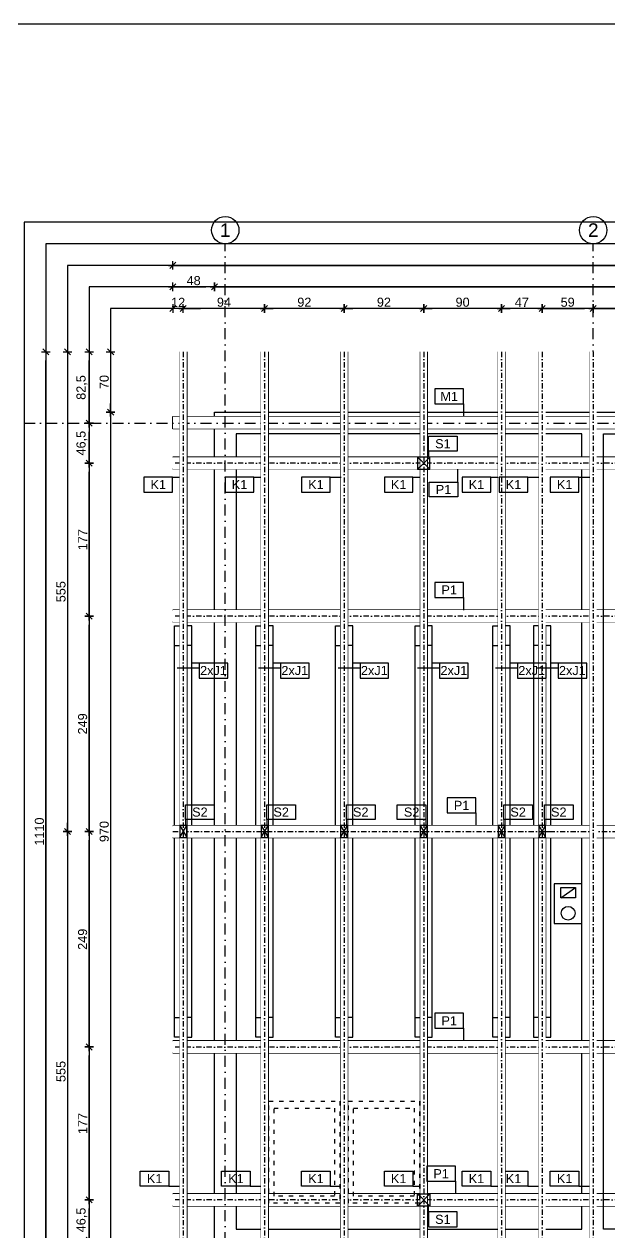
# Model space of a CAD drawing. Header units: millimetres. Extents: x 3950 to 8223, y 1048 to 3176.
# Drawn here: x 5836 to 6512, y 1779 to 3176 of the extents above; entities that cross this region are included whole.
import ezdxf
from ezdxf.enums import TextEntityAlignment as Align

# ---------------------------------------------------------------- set-up
doc = ezdxf.new("R2010")
doc.units = ezdxf.units.MM
doc.set_wipeout_variables(frame=1)
for name, pattern in [('ACAD_ISO03W100', [30, 12, -18]), ('DASHDOT', [25.4, 12.7, -6.35, 0, -6.35]), ('Xref_Optimum$0$DASHDOT', [1, 0.5, -0.25, 0, -0.25])]:
    doc.linetypes.add(name, pattern=pattern)
for name, color, linetype in [('CIENKIE', 4, 'Continuous'), ('CIENKIE 2', 252, 'Continuous'), ('NAPISY', 3, 'Continuous'), ('OSIE', 3, 'DASHDOT'), ('WYMIARY', 3, 'Continuous'), ('ŚREDNIE', 1, 'Continuous')]:
    doc.layers.add(name, color=color, linetype=linetype)
doc.layers.add('POMOCNICZE', color=6, linetype='Continuous', plot=False)
doc.styles.add('1_50', font='arial.ttf', dxfattribs={"height": 7})
doc.styles.add('STYLE2', font='arial.ttf')
doc.styles.add('style_75', font='arial.ttf', dxfattribs={"height": 10.5})
doc.dimstyles.new('P 75', dxfattribs={"dimtxt": 10.5, "dimasz": 10, "dimexe": 1.25, "dimexo": 0.625, "dimgap": 2, "dimtad": 1, "dimdec": 1, "dimrnd": 0.5, "dimtxsty": 'style_75', "dimblk": 'B1', "dimcen": 1, "dimse1": 1, "dimse2": 1, "dimclrd": 256, "dimclrt": 256, "dimadec": 0, "dimazin": 0, "dimtfac": 1, "dimtdec": 1, "dimtix": 1, "dimtmove": 0, "dimatfit": 3, "dimldrblk": 'B1', "dimfxl": 0, "dimarcsym": 0})

# ---------------------------------------------------------------- blocks, each defined once
blk = doc.blocks.new('67')
at = {"layer": 'CIENKIE', "linetype": 'ByBlock'}
blk.add_lwpolyline([(24780.6, 55555.3), (24774.6, 55555.3), (24774.6, 55079.4), (24780.6, 55079.4)], close=True, dxfattribs=at)
for points in [[(24780.6, 55079.4), (24780.6, 55555.3)], [(24780.6, 55532.4), (24774.6, 55532.4)], [(24780.6, 55102.2), (24774.6, 55102.2)]]:
    blk.add_lwpolyline(points, dxfattribs=at)
blk = doc.blocks.new('B1')
for p, q in [((0.5, 0), (-1, 0)), ((0.35, 0.35), (-0.35, -0.35)), ((0, 0.5), (0, -0.5))]:
    blk.add_line(p, q)
blk = doc.blocks.new('*D128')
at = {"layer": 'Defpoints', "color": 0, "linetype": 'ByBlock', "transparency": 16777216}
for p in [(6388.3, 2846.6), (6388.3, 2796.6), (6435.3, 2796.6)]:
    blk.add_point(p, dxfattribs=at)
at = {"layer": 'WYMIARY', "linetype": 'ByBlock', "lineweight": -2, "transparency": 16777216}
blk.add_line((6425.3, 2846.6), (6398.3, 2846.6), dxfattribs=at)
at = {"layer": 'WYMIARY', "linetype": 'ByBlock', "lineweight": -2, "transparency": 16777216, "xscale": 10, "yscale": 10, "zscale": 10, "rotation": 180}
blk.add_blockref('B1', (6388.3, 2846.6), dxfattribs=at)
at = {"layer": 'WYMIARY', "linetype": 'ByBlock', "lineweight": -2, "transparency": 16777216, "xscale": 10, "yscale": 10, "zscale": 10}
blk.add_blockref('B1', (6435.3, 2846.6), dxfattribs=at)
at = {"layer": 'WYMIARY', "linetype": 'ByBlock', "transparency": 16777216, "insert": (6411.8, 2853.8), "char_height": 10.5, "attachment_point": 5, "style": 'style_75'}
blk.add_mtext('47', dxfattribs=at)
blk = doc.blocks.new('*D129')
at = {"layer": 'Defpoints', "color": 0, "linetype": 'ByBlock', "transparency": 16777216}
for p in [(6298.3, 2846.6), (6298.3, 2796.6), (6388.3, 2796.6)]:
    blk.add_point(p, dxfattribs=at)
at = {"layer": 'WYMIARY', "linetype": 'ByBlock', "lineweight": -2, "transparency": 16777216}
blk.add_line((6378.3, 2846.6), (6308.3, 2846.6), dxfattribs=at)
at = {"layer": 'WYMIARY', "linetype": 'ByBlock', "lineweight": -2, "transparency": 16777216, "xscale": 10, "yscale": 10, "zscale": 10, "rotation": 180}
blk.add_blockref('B1', (6298.3, 2846.6), dxfattribs=at)
at = {"layer": 'WYMIARY', "linetype": 'ByBlock', "lineweight": -2, "transparency": 16777216, "xscale": 10, "yscale": 10, "zscale": 10}
blk.add_blockref('B1', (6388.3, 2846.6), dxfattribs=at)
at = {"layer": 'WYMIARY', "linetype": 'ByBlock', "transparency": 16777216, "insert": (6343.3, 2853.9), "char_height": 10.5, "attachment_point": 5, "style": 'style_75'}
blk.add_mtext('90', dxfattribs=at)
blk = doc.blocks.new('*D130')
at = {"layer": 'Defpoints', "color": 0, "linetype": 'ByBlock', "transparency": 16777216}
for p in [(6206.3, 2846.6), (6206.3, 2796.6), (6298.3, 2796.6)]:
    blk.add_point(p, dxfattribs=at)
at = {"layer": 'WYMIARY', "linetype": 'ByBlock', "lineweight": -2, "transparency": 16777216}
blk.add_line((6288.3, 2846.6), (6216.3, 2846.6), dxfattribs=at)
at = {"layer": 'WYMIARY', "linetype": 'ByBlock', "lineweight": -2, "transparency": 16777216, "xscale": 10, "yscale": 10, "zscale": 10, "rotation": 180}
blk.add_blockref('B1', (6206.3, 2846.6), dxfattribs=at)
at = {"layer": 'WYMIARY', "linetype": 'ByBlock', "lineweight": -2, "transparency": 16777216, "xscale": 10, "yscale": 10, "zscale": 10}
blk.add_blockref('B1', (6298.3, 2846.6), dxfattribs=at)
at = {"layer": 'WYMIARY', "linetype": 'ByBlock', "transparency": 16777216, "insert": (6252.3, 2853.9), "char_height": 10.5, "attachment_point": 5, "style": 'style_75'}
blk.add_mtext('92', dxfattribs=at)
blk = doc.blocks.new('*D131')
at = {"layer": 'Defpoints', "color": 0, "linetype": 'ByBlock', "transparency": 16777216}
for p in [(6114.3, 2846.6), (6114.3, 2796.6), (6206.3, 2796.6)]:
    blk.add_point(p, dxfattribs=at)
at = {"layer": 'WYMIARY', "linetype": 'ByBlock', "lineweight": -2, "transparency": 16777216}
blk.add_line((6196.3, 2846.6), (6124.3, 2846.6), dxfattribs=at)
at = {"layer": 'WYMIARY', "linetype": 'ByBlock', "lineweight": -2, "transparency": 16777216, "xscale": 10, "yscale": 10, "zscale": 10, "rotation": 180}
blk.add_blockref('B1', (6114.3, 2846.6), dxfattribs=at)
at = {"layer": 'WYMIARY', "linetype": 'ByBlock', "lineweight": -2, "transparency": 16777216, "xscale": 10, "yscale": 10, "zscale": 10}
blk.add_blockref('B1', (6206.3, 2846.6), dxfattribs=at)
at = {"layer": 'WYMIARY', "linetype": 'ByBlock', "transparency": 16777216, "insert": (6160.3, 2853.9), "char_height": 10.5, "attachment_point": 5, "style": 'style_75'}
blk.add_mtext('92', dxfattribs=at)
blk = doc.blocks.new('*D132')
at = {"layer": 'Defpoints', "color": 0, "linetype": 'ByBlock', "transparency": 16777216}
for p in [(6020.3, 2846.6), (6020.3, 2796.6), (6114.3, 2796.6)]:
    blk.add_point(p, dxfattribs=at)
at = {"layer": 'WYMIARY', "linetype": 'ByBlock', "lineweight": -2, "transparency": 16777216}
blk.add_line((6104.3, 2846.6), (6030.3, 2846.6), dxfattribs=at)
at = {"layer": 'WYMIARY', "linetype": 'ByBlock', "lineweight": -2, "transparency": 16777216, "xscale": 10, "yscale": 10, "zscale": 10, "rotation": 180}
blk.add_blockref('B1', (6020.3, 2846.6), dxfattribs=at)
at = {"layer": 'WYMIARY', "linetype": 'ByBlock', "lineweight": -2, "transparency": 16777216, "xscale": 10, "yscale": 10, "zscale": 10}
blk.add_blockref('B1', (6114.3, 2846.6), dxfattribs=at)
at = {"layer": 'WYMIARY', "linetype": 'ByBlock', "transparency": 16777216, "insert": (6067.3, 2853.9), "char_height": 10.5, "attachment_point": 5, "style": 'style_75'}
blk.add_mtext('94', dxfattribs=at)
blk = doc.blocks.new('*D133')
at = {"layer": 'Defpoints', "color": 0, "linetype": 'ByBlock', "transparency": 16777216}
for p in [(6008.3, 2846.6), (6020.3, 2796.6), (6008.3, 2721.6)]:
    blk.add_point(p, dxfattribs=at)
at = {"layer": 'WYMIARY', "linetype": 'ByBlock', "lineweight": -2, "transparency": 16777216}
for p, q in [((5998.3, 2846.6), (5988.3, 2846.6)), ((6020.3, 2846.6), (6008.3, 2846.6)), ((6030.3, 2846.6), (6040.3, 2846.6))]:
    blk.add_line(p, q, dxfattribs=at)
at = {"layer": 'WYMIARY', "linetype": 'ByBlock', "lineweight": -2, "transparency": 16777216, "xscale": 10, "yscale": 10, "zscale": 10}
blk.add_blockref('B1', (6008.3, 2846.6), dxfattribs=at)
at = {"layer": 'WYMIARY', "linetype": 'ByBlock', "lineweight": -2, "transparency": 16777216, "xscale": 10, "yscale": 10, "zscale": 10, "rotation": 180}
blk.add_blockref('B1', (6020.3, 2846.6), dxfattribs=at)
at = {"layer": 'WYMIARY', "linetype": 'ByBlock', "transparency": 16777216, "insert": (6014.3, 2853.8), "char_height": 10.5, "attachment_point": 5, "style": 'style_75'}
blk.add_mtext('12', dxfattribs=at)
blk = doc.blocks.new('*D134')
at = {"layer": 'Defpoints', "color": 0, "linetype": 'ByBlock', "transparency": 16777216}
for p in [(6056.3, 2871.6), (6056.3, 2726.6), (6008.3, 2721.6)]:
    blk.add_point(p, dxfattribs=at)
at = {"layer": 'WYMIARY', "linetype": 'ByBlock', "lineweight": -2, "transparency": 16777216}
blk.add_line((6018.3, 2871.6), (6046.3, 2871.6), dxfattribs=at)
at = {"layer": 'WYMIARY', "linetype": 'ByBlock', "lineweight": -2, "transparency": 16777216, "xscale": 10, "yscale": 10, "zscale": 10, "rotation": 180}
blk.add_blockref('B1', (6008.3, 2871.6), dxfattribs=at)
at = {"layer": 'WYMIARY', "linetype": 'ByBlock', "lineweight": -2, "transparency": 16777216, "xscale": 10, "yscale": 10, "zscale": 10}
blk.add_blockref('B1', (6056.3, 2871.6), dxfattribs=at)
at = {"layer": 'WYMIARY', "linetype": 'ByBlock', "transparency": 16777216, "insert": (6032.3, 2878.9), "char_height": 10.5, "attachment_point": 5, "style": 'style_75'}
blk.add_mtext('48', dxfattribs=at)
blk = doc.blocks.new('*D135')
at = {"layer": 'Defpoints', "color": 0, "linetype": 'ByBlock', "transparency": 16777216}
for p in [(7336.3, 2871.6), (6056.3, 2726.6), (7336.3, 2726.6)]:
    blk.add_point(p, dxfattribs=at)
at = {"layer": 'WYMIARY', "linetype": 'ByBlock', "lineweight": -2, "transparency": 16777216}
blk.add_line((6066.3, 2871.6), (7326.3, 2871.6), dxfattribs=at)
at = {"layer": 'WYMIARY', "linetype": 'ByBlock', "lineweight": -2, "transparency": 16777216, "xscale": 10, "yscale": 10, "zscale": 10, "rotation": 180}
blk.add_blockref('B1', (6056.3, 2871.6), dxfattribs=at)
at = {"layer": 'WYMIARY', "linetype": 'ByBlock', "lineweight": -2, "transparency": 16777216, "xscale": 10, "yscale": 10, "zscale": 10}
blk.add_blockref('B1', (7336.3, 2871.6), dxfattribs=at)
at = {"layer": 'WYMIARY', "linetype": 'ByBlock', "transparency": 16777216, "insert": (6696.3, 2878.9), "char_height": 10.5, "attachment_point": 5, "style": 'style_75'}
blk.add_mtext('1280', dxfattribs=at)
blk = doc.blocks.new('*D79')
at = {"layer": 'Defpoints', "color": 0, "linetype": 'ByBlock', "transparency": 16777216}
for p in [(7384.3, 2896.6), (6008.3, 2721.6), (7384.3, 2721.6)]:
    blk.add_point(p, dxfattribs=at)
at = {"layer": 'WYMIARY', "linetype": 'ByBlock', "lineweight": -2, "transparency": 16777216}
blk.add_line((6018.3, 2896.6), (7374.3, 2896.6), dxfattribs=at)
at = {"layer": 'WYMIARY', "linetype": 'ByBlock', "lineweight": -2, "transparency": 16777216, "xscale": 10, "yscale": 10, "zscale": 10, "rotation": 180}
blk.add_blockref('B1', (6008.3, 2896.6), dxfattribs=at)
at = {"layer": 'WYMIARY', "linetype": 'ByBlock', "lineweight": -2, "transparency": 16777216, "xscale": 10, "yscale": 10, "zscale": 10}
blk.add_blockref('B1', (7384.3, 2896.6), dxfattribs=at)
at = {"layer": 'WYMIARY', "linetype": 'ByBlock', "transparency": 16777216, "insert": (6696.3, 2903.9), "char_height": 10.5, "attachment_point": 5, "style": 'style_75'}
blk.add_mtext('1376', dxfattribs=at)
blk = doc.blocks.new('*D80')
at = {"layer": 'Defpoints', "color": 0, "linetype": 'ByBlock', "transparency": 16777216}
for p in [(6024.3, 2796.6), (5936.3, 2726.6), (6056.3, 2726.6)]:
    blk.add_point(p, dxfattribs=at)
at = {"layer": 'WYMIARY', "linetype": 'ByBlock', "lineweight": -2, "transparency": 16777216}
blk.add_line((5936.3, 2786.6), (5936.3, 2736.6), dxfattribs=at)
at = {"layer": 'WYMIARY', "linetype": 'ByBlock', "lineweight": -2, "transparency": 16777216, "xscale": 10, "yscale": 10, "zscale": 10}
for p, rotation in [((5936.3, 2796.6), 90), ((5936.3, 2726.6), 270)]:
    blk.add_blockref('B1', p, dxfattribs=dict(at, rotation=rotation))
at = {"layer": 'WYMIARY', "linetype": 'ByBlock', "transparency": 16777216, "insert": (5928.9, 2761.6), "char_height": 10.5, "attachment_point": 5, "rotation": 90, "style": 'style_75'}
blk.add_mtext('70', dxfattribs=at)
blk = doc.blocks.new('*D81')
at = {"layer": 'Defpoints', "color": 0, "linetype": 'ByBlock', "transparency": 16777216}
for p in [(6056.3, 2726.6), (5936.3, 1756.6), (6056.3, 1756.6)]:
    blk.add_point(p, dxfattribs=at)
at = {"layer": 'WYMIARY', "linetype": 'ByBlock', "lineweight": -2, "transparency": 16777216}
blk.add_line((5936.3, 2716.6), (5936.3, 1766.6), dxfattribs=at)
at = {"layer": 'WYMIARY', "linetype": 'ByBlock', "lineweight": -2, "transparency": 16777216, "xscale": 10, "yscale": 10, "zscale": 10}
for p, rotation in [((5936.3, 2726.6), 90), ((5936.3, 1756.6), 270)]:
    blk.add_blockref('B1', p, dxfattribs=dict(at, rotation=rotation))
at = {"layer": 'WYMIARY', "linetype": 'ByBlock', "transparency": 16777216, "insert": (5928.9, 2241.6), "char_height": 10.5, "attachment_point": 5, "rotation": 90, "style": 'style_75'}
blk.add_mtext('970', dxfattribs=at)
blk = doc.blocks.new('*D137')
at = {"layer": 'Defpoints', "color": 0, "linetype": 'ByBlock', "transparency": 16777216}
for p in [(5911.3, 1815.5), (6008.3, 1815.5), (6024.3, 1769.1)]:
    blk.add_point(p, dxfattribs=at)
at = {"layer": 'WYMIARY', "linetype": 'ByBlock', "lineweight": -2, "transparency": 16777216}
blk.add_line((5911.3, 1779.1), (5911.3, 1805.5), dxfattribs=at)
at = {"layer": 'WYMIARY', "linetype": 'ByBlock', "lineweight": -2, "transparency": 16777216, "xscale": 10, "yscale": 10, "zscale": 10}
for p, rotation in [((5911.3, 1815.5), 90), ((5911.3, 1769.1), 270)]:
    blk.add_blockref('B1', p, dxfattribs=dict(at, rotation=rotation))
at = {"layer": 'WYMIARY', "linetype": 'ByBlock', "transparency": 16777216, "insert": (5903, 1792.3), "char_height": 10.5, "attachment_point": 5, "rotation": 90, "style": 'style_75'}
blk.add_mtext('46,5', dxfattribs=at)
blk = doc.blocks.new('*D138')
at = {"layer": 'Defpoints', "color": 0, "linetype": 'ByBlock', "transparency": 16777216}
for p in [(5911.3, 1992.4), (6008.3, 1992.4), (6008.3, 1815.5)]:
    blk.add_point(p, dxfattribs=at)
at = {"layer": 'WYMIARY', "linetype": 'ByBlock', "lineweight": -2, "transparency": 16777216}
blk.add_line((5911.3, 1825.5), (5911.3, 1982.4), dxfattribs=at)
at = {"layer": 'WYMIARY', "linetype": 'ByBlock', "lineweight": -2, "transparency": 16777216, "xscale": 10, "yscale": 10, "zscale": 10}
for p, rotation in [((5911.3, 1992.4), 90), ((5911.3, 1815.5), 270)]:
    blk.add_blockref('B1', p, dxfattribs=dict(at, rotation=rotation))
at = {"layer": 'WYMIARY', "linetype": 'ByBlock', "transparency": 16777216, "insert": (5904, 1903.9), "char_height": 10.5, "attachment_point": 5, "rotation": 90, "style": 'style_75'}
blk.add_mtext('177', dxfattribs=at)
blk = doc.blocks.new('*D139')
at = {"layer": 'Defpoints', "color": 0, "linetype": 'ByBlock', "transparency": 16777216}
for p in [(5911.3, 2241.6), (6008.3, 2241.6), (6008.3, 1992.4)]:
    blk.add_point(p, dxfattribs=at)
at = {"layer": 'WYMIARY', "linetype": 'ByBlock', "lineweight": -2, "transparency": 16777216}
blk.add_line((5911.3, 2002.4), (5911.3, 2231.6), dxfattribs=at)
at = {"layer": 'WYMIARY', "linetype": 'ByBlock', "lineweight": -2, "transparency": 16777216, "xscale": 10, "yscale": 10, "zscale": 10}
for p, rotation in [((5911.3, 2241.6), 90), ((5911.3, 1992.4), 270)]:
    blk.add_blockref('B1', p, dxfattribs=dict(at, rotation=rotation))
at = {"layer": 'WYMIARY', "linetype": 'ByBlock', "transparency": 16777216, "insert": (5903.9, 2117), "char_height": 10.5, "attachment_point": 5, "rotation": 90, "style": 'style_75'}
blk.add_mtext('249', dxfattribs=at)
blk = doc.blocks.new('*D140')
at = {"layer": 'Defpoints', "color": 0, "linetype": 'ByBlock', "transparency": 16777216}
for p in [(5911.3, 2490.8), (6008.3, 2490.8), (6008.3, 2241.6)]:
    blk.add_point(p, dxfattribs=at)
at = {"layer": 'WYMIARY', "linetype": 'ByBlock', "lineweight": -2, "transparency": 16777216}
blk.add_line((5911.3, 2251.6), (5911.3, 2480.8), dxfattribs=at)
at = {"layer": 'WYMIARY', "linetype": 'ByBlock', "lineweight": -2, "transparency": 16777216, "xscale": 10, "yscale": 10, "zscale": 10}
for p, rotation in [((5911.3, 2490.8), 90), ((5911.3, 2241.6), 270)]:
    blk.add_blockref('B1', p, dxfattribs=dict(at, rotation=rotation))
at = {"layer": 'WYMIARY', "linetype": 'ByBlock', "transparency": 16777216, "insert": (5903.9, 2366.2), "char_height": 10.5, "attachment_point": 5, "rotation": 90, "style": 'style_75'}
blk.add_mtext('249', dxfattribs=at)
blk = doc.blocks.new('*D141')
at = {"layer": 'Defpoints', "color": 0, "linetype": 'ByBlock', "transparency": 16777216}
for p in [(5911.3, 2667.7), (6008.3, 2667.7), (6008.3, 2490.8)]:
    blk.add_point(p, dxfattribs=at)
at = {"layer": 'WYMIARY', "linetype": 'ByBlock', "lineweight": -2, "transparency": 16777216}
blk.add_line((5911.3, 2500.8), (5911.3, 2657.7), dxfattribs=at)
at = {"layer": 'WYMIARY', "linetype": 'ByBlock', "lineweight": -2, "transparency": 16777216, "xscale": 10, "yscale": 10, "zscale": 10}
for p, rotation in [((5911.3, 2667.7), 90), ((5911.3, 2490.8), 270)]:
    blk.add_blockref('B1', p, dxfattribs=dict(at, rotation=rotation))
at = {"layer": 'WYMIARY', "linetype": 'ByBlock', "transparency": 16777216, "insert": (5904, 2579.2), "char_height": 10.5, "attachment_point": 5, "rotation": 90, "style": 'style_75'}
blk.add_mtext('177', dxfattribs=at)
blk = doc.blocks.new('*D142')
at = {"layer": 'Defpoints', "color": 0, "linetype": 'ByBlock', "transparency": 16777216}
for p in [(5911.3, 2714.1), (6024.3, 2714.1), (6008.3, 2667.7)]:
    blk.add_point(p, dxfattribs=at)
at = {"layer": 'WYMIARY', "linetype": 'ByBlock', "lineweight": -2, "transparency": 16777216}
blk.add_line((5911.3, 2677.7), (5911.3, 2704.1), dxfattribs=at)
at = {"layer": 'WYMIARY', "linetype": 'ByBlock', "lineweight": -2, "transparency": 16777216, "xscale": 10, "yscale": 10, "zscale": 10}
for p, rotation in [((5911.3, 2714.1), 90), ((5911.3, 2667.7), 270)]:
    blk.add_blockref('B1', p, dxfattribs=dict(at, rotation=rotation))
at = {"layer": 'WYMIARY', "linetype": 'ByBlock', "transparency": 16777216, "insert": (5903, 2690.9), "char_height": 10.5, "attachment_point": 5, "rotation": 90, "style": 'style_75'}
blk.add_mtext('46,5', dxfattribs=at)
blk = doc.blocks.new('*D84')
at = {"layer": 'Defpoints', "color": 0, "linetype": 'ByBlock', "transparency": 16777216}
for p in [(5911.3, 2796.6), (6016.3, 2796.6), (6024.3, 2714.1)]:
    blk.add_point(p, dxfattribs=at)
at = {"layer": 'WYMIARY', "linetype": 'ByBlock', "lineweight": -2, "transparency": 16777216}
blk.add_line((5911.3, 2724.1), (5911.3, 2786.6), dxfattribs=at)
at = {"layer": 'WYMIARY', "linetype": 'ByBlock', "lineweight": -2, "transparency": 16777216, "xscale": 10, "yscale": 10, "zscale": 10}
for p, rotation in [((5911.3, 2796.6), 90), ((5911.3, 2714.1), 270)]:
    blk.add_blockref('B1', p, dxfattribs=dict(at, rotation=rotation))
at = {"layer": 'WYMIARY', "linetype": 'ByBlock', "transparency": 16777216, "insert": (5903, 2755.3), "char_height": 10.5, "attachment_point": 5, "rotation": 90, "style": 'style_75'}
blk.add_mtext('82,5', dxfattribs=at)
blk = doc.blocks.new('*D85')
at = {"layer": 'Defpoints', "color": 0, "linetype": 'ByBlock', "transparency": 16777216}
for p in [(6016.3, 2796.6), (5886.3, 2241.6), (6008.3, 2241.6)]:
    blk.add_point(p, dxfattribs=at)
at = {"layer": 'WYMIARY', "linetype": 'ByBlock', "lineweight": -2, "transparency": 16777216}
blk.add_line((5886.3, 2786.6), (5886.3, 2251.6), dxfattribs=at)
at = {"layer": 'WYMIARY', "linetype": 'ByBlock', "lineweight": -2, "transparency": 16777216, "xscale": 10, "yscale": 10, "zscale": 10}
for p, rotation in [((5886.3, 2796.6), 90), ((5886.3, 2241.6), 270)]:
    blk.add_blockref('B1', p, dxfattribs=dict(at, rotation=rotation))
at = {"layer": 'WYMIARY', "linetype": 'ByBlock', "transparency": 16777216, "insert": (5878.9, 2519.1), "char_height": 10.5, "attachment_point": 5, "rotation": 90, "style": 'style_75'}
blk.add_mtext('555', dxfattribs=at)
blk = doc.blocks.new('*D86')
at = {"layer": 'Defpoints', "color": 0, "linetype": 'ByBlock', "transparency": 16777216}
for p in [(6008.3, 2241.6), (5886.3, 1686.6), (6016.3, 1686.6)]:
    blk.add_point(p, dxfattribs=at)
at = {"layer": 'WYMIARY', "linetype": 'ByBlock', "lineweight": -2, "transparency": 16777216}
blk.add_line((5886.3, 2231.6), (5886.3, 1696.6), dxfattribs=at)
at = {"layer": 'WYMIARY', "linetype": 'ByBlock', "lineweight": -2, "transparency": 16777216, "xscale": 10, "yscale": 10, "zscale": 10}
for p, rotation in [((5886.3, 2241.6), 90), ((5886.3, 1686.6), 270)]:
    blk.add_blockref('B1', p, dxfattribs=dict(at, rotation=rotation))
at = {"layer": 'WYMIARY', "linetype": 'ByBlock', "transparency": 16777216, "insert": (5878.9, 1964.1), "char_height": 10.5, "attachment_point": 5, "rotation": 90, "style": 'style_75'}
blk.add_mtext('555', dxfattribs=at)
blk = doc.blocks.new('*D87')
at = {"layer": 'Defpoints', "color": 0, "linetype": 'ByBlock', "transparency": 16777216}
for p in [(5861.3, 2796.6), (6016.3, 2796.6), (6016.3, 1686.6)]:
    blk.add_point(p, dxfattribs=at)
at = {"layer": 'WYMIARY', "linetype": 'ByBlock', "lineweight": -2, "transparency": 16777216}
blk.add_line((5861.3, 1696.6), (5861.3, 2786.6), dxfattribs=at)
at = {"layer": 'WYMIARY', "linetype": 'ByBlock', "lineweight": -2, "transparency": 16777216, "xscale": 10, "yscale": 10, "zscale": 10}
for p, rotation in [((5861.3, 2796.6), 90), ((5861.3, 1686.6), 270)]:
    blk.add_blockref('B1', p, dxfattribs=dict(at, rotation=rotation))
at = {"layer": 'WYMIARY', "linetype": 'ByBlock', "transparency": 16777216, "insert": (5853.9, 2241.6), "char_height": 10.5, "attachment_point": 5, "rotation": 90, "style": 'style_75'}
blk.add_mtext('1110', dxfattribs=at)
blk = doc.blocks.new('*D98')
at = {"layer": 'Defpoints', "color": 0, "linetype": 'ByBlock', "transparency": 16777216}
for p in [(6494.4, 2846.6), (6435.3, 2796.6), (6494.4, 2796.6)]:
    blk.add_point(p, dxfattribs=at)
at = {"layer": 'WYMIARY', "linetype": 'ByBlock', "lineweight": -2, "transparency": 16777216}
blk.add_line((6445.3, 2846.6), (6484.4, 2846.6), dxfattribs=at)
at = {"layer": 'WYMIARY', "linetype": 'ByBlock', "lineweight": -2, "transparency": 16777216, "xscale": 10, "yscale": 10, "zscale": 10, "rotation": 180}
blk.add_blockref('B1', (6435.3, 2846.6), dxfattribs=at)
at = {"layer": 'WYMIARY', "linetype": 'ByBlock', "lineweight": -2, "transparency": 16777216, "xscale": 10, "yscale": 10, "zscale": 10}
blk.add_blockref('B1', (6494.4, 2846.6), dxfattribs=at)
at = {"layer": 'WYMIARY', "linetype": 'ByBlock', "transparency": 16777216, "insert": (6464.8, 2853.9), "char_height": 10.5, "attachment_point": 5, "style": 'style_75'}
blk.add_mtext('59', dxfattribs=at)
blk = doc.blocks.new('*D99')
at = {"layer": 'Defpoints', "color": 0, "linetype": 'ByBlock', "transparency": 16777216}
for p in [(6564.3, 2846.6), (6494.4, 2796.6), (6564.3, 2796.6)]:
    blk.add_point(p, dxfattribs=at)
at = {"layer": 'WYMIARY', "linetype": 'ByBlock', "lineweight": -2, "transparency": 16777216}
blk.add_line((6504.4, 2846.6), (6554.3, 2846.6), dxfattribs=at)
at = {"layer": 'WYMIARY', "linetype": 'ByBlock', "lineweight": -2, "transparency": 16777216, "xscale": 10, "yscale": 10, "zscale": 10, "rotation": 180}
blk.add_blockref('B1', (6494.4, 2846.6), dxfattribs=at)
at = {"layer": 'WYMIARY', "linetype": 'ByBlock', "lineweight": -2, "transparency": 16777216, "xscale": 10, "yscale": 10, "zscale": 10}
blk.add_blockref('B1', (6564.3, 2846.6), dxfattribs=at)
at = {"layer": 'WYMIARY', "linetype": 'ByBlock', "transparency": 16777216, "insert": (6529.3, 2853.9), "char_height": 10.5, "attachment_point": 5, "style": 'style_75'}
blk.add_mtext('70', dxfattribs=at)

msp = doc.modelspace()

# ---------------------------------------------------------------- linework, layer by layer
at = {"layer": 'CIENKIE', "linetype": 'ByBlock'}
for p, q in [((7384.29, 2674.67), (6008.29, 2674.67)), ((7384.29, 2660.67), (6008.29, 2660.67)), ((7384.29, 2497.78), (6008.29, 2497.78)), ((7384.29, 2483.78), (6008.29, 2483.78)), ((6008.29, 2248.57), (7384.29, 2248.57)), ((6008.29, 2234.57), (7384.29, 2234.57)), ((6481.29, 2135.07), (6481.29, 2181.07)), ((7384.29, 1999.36), (6008.29, 1999.36)), ((7384.29, 1985.36), (6008.29, 1985.36)), ((7384.29, 1822.46), (6008.29, 1822.46)), ((7384.29, 1808.46), (6008.29, 1808.46))]:
    msp.add_line(p, q, dxfattribs=at)
msp.add_lwpolyline([(6008.29, 2721.57), (7384.29, 2721.57), (7384.29, 2707.57), (6008.29, 2707.57)], close=True, dxfattribs=at)
at = {"layer": 'CIENKIE'}
msp.add_lwpolyline([(6473.79, 2177.07), (6473.79, 2165.07), (6456.79, 2165.07), (6456.79, 2177.07)], close=True, dxfattribs=at)
msp.add_lwpolyline([(6456.79, 2165.07), (6473.79, 2177.07)], dxfattribs=at)
at = {"layer": 'CIENKIE', "linetype": 'ByBlock'}
msp.add_circle((6465.29, 2147.07), 8, dxfattribs=at)
at = {"layer": 'NAPISY'}
for points in [[(6344.36, 2736.3), (6344.36, 2753.58), (6311.24, 2753.58), (6311.24, 2736.3), (6344.36, 2736.3)], [(6007.92, 2634.36), (6007.92, 2651.64), (5974.8, 2651.64), (5974.8, 2634.36), (6007.92, 2634.36)], [(6007.92, 2651.64), (6016.29, 2651.64)], [(6101.92, 2634.36), (6101.92, 2651.64), (6068.8, 2651.64), (6068.8, 2634.36), (6101.92, 2634.36)], [(6101.92, 2651.64), (6110.29, 2651.64)], [(6190.23, 2634.36), (6190.23, 2651.64), (6157.11, 2651.64), (6157.11, 2634.36), (6190.23, 2634.36)], [(6285.92, 2634.36), (6285.92, 2651.64), (6252.8, 2651.64), (6252.8, 2634.36), (6285.92, 2634.36)], [(6375.92, 2634.36), (6375.92, 2651.64), (6342.8, 2651.64), (6342.8, 2634.36), (6375.92, 2634.36)], [(6344.36, 2512.51), (6344.36, 2529.79), (6311.24, 2529.79), (6311.24, 2512.51), (6344.36, 2512.51)], [(6071.78, 2419.2), (6071.78, 2436.48), (6038.66, 2436.48), (6038.66, 2419.2), (6071.78, 2419.2)], [(6165.78, 2419.2), (6165.78, 2436.48), (6132.66, 2436.48), (6132.66, 2419.2), (6165.78, 2419.2)], [(6257.78, 2419.2), (6257.78, 2436.48), (6224.66, 2436.48), (6224.66, 2419.2), (6257.78, 2419.2)], [(6349.78, 2419.2), (6349.78, 2436.48), (6316.66, 2436.48), (6316.66, 2419.2), (6349.78, 2419.2)], [(6486.78, 2419.2), (6486.78, 2436.48), (6453.66, 2436.48), (6453.66, 2419.2), (6486.78, 2419.2)], [(6358.65, 2263.3), (6358.65, 2280.58), (6325.53, 2280.58), (6325.53, 2263.3), (6358.65, 2263.3)], [(6344.36, 2014.09), (6344.36, 2031.37), (6311.24, 2031.37), (6311.24, 2014.09), (6344.36, 2014.09)], [(6003.73, 1848.78), (6003.73, 1831.5), (5970.61, 1831.5), (5970.61, 1848.78), (6003.73, 1848.78)], [(6097.73, 1848.78), (6097.73, 1831.5), (6064.61, 1831.5), (6064.61, 1848.78), (6097.73, 1848.78)], [(6190.23, 1848.78), (6190.23, 1831.5), (6157.11, 1831.5), (6157.11, 1848.78), (6190.23, 1848.78)], [(6285.92, 1848.78), (6285.92, 1831.5), (6252.8, 1831.5), (6252.8, 1848.78), (6285.92, 1848.78)], [(6375.92, 1848.78), (6375.92, 1831.5), (6342.8, 1831.5), (6342.8, 1848.78), (6375.92, 1848.78)], [(6418.73, 1848.78), (6418.73, 1831.5), (6385.61, 1831.5), (6385.61, 1848.78), (6418.73, 1848.78)], [(6003.73, 1831.5), (6016.29, 1831.5)], [(6097.73, 1831.5), (6110.29, 1831.5)], [(6190.23, 1831.5), (6202.79, 1831.5)], [(6285.92, 1831.5), (6294.29, 1831.5)], [(6375.92, 1831.5), (6384.29, 1831.5)], [(6418.73, 1831.5), (6431.29, 1831.5)], [(6477.85, 1831.53), (6490.4, 1831.53)]]:
    msp.add_lwpolyline(points, dxfattribs=at)
at = {"layer": 'NAPISY', "ltscale": 2}
for centre in [(6068.87, 2937.37), (6494.4, 2937.38)]:
    msp.add_circle(centre, 15.81, dxfattribs=at)
at = {"layer": 'ŚREDNIE', "linetype": 'ByBlock'}
msp.add_lwpolyline([(6056.29, 2726.57), (7336.29, 2726.57), (7336.29, 1756.57), (6056.29, 1756.57)], close=True, dxfattribs=at)
for points in [[(6481.29, 2181.07), (6481.29, 2701.57), (6081.29, 2701.57), (6081.29, 1781.57), (6481.29, 1781.57), (6481.29, 2135.07)], [(6481.29, 2181.07), (6449.29, 2181.07), (6449.29, 2135.07), (6481.29, 2135.07)]]:
    msp.add_lwpolyline(points, dxfattribs=at)

# ---------------------------------------------------------------- texts
at = {"layer": 'NAPISY', "ltscale": 2, "style": 'STYLE2'}
for s, p in [('1', (6068.86, 2937.31)), ('2', (6494.39, 2937.32))]:
    msp.add_text(s, height=15.75, dxfattribs=at).set_placement(p, align=Align.MIDDLE_CENTER)
at = {"layer": 'NAPISY', "char_height": 10.5, "width": 33.12, "attachment_point": 5, "style": '1_50'}
for s, insert in [('M1', (6327.8, 2744.94, -111.09)), ('S1', (6320.49, 2690.17, -111.09)), ('K1', (5991.36, 2643, -111.09)), ('K1', (6085.36, 2643, -111.09)), ('K1', (6173.67, 2643, -111.09)), ('K1', (6269.36, 2643, -111.09)), ('P1', (6321.22, 2637.3, -111.09)), ('K1', (6359.36, 2643, -111.09)), ('K1', (6461.29, 2643.03, -111.09)), ('P1', (6327.8, 2521.15, -111.09)), ('2xJ1', (6055.22, 2427.84, -111.09)), ('2xJ1', (6149.22, 2427.84, -111.09)), ('2xJ1', (6241.22, 2427.84, -111.09)), ('2xJ1', (6333.22, 2427.84, -111.09)), ('2xJ1', (6470.22, 2427.84, -111.09)), ('P1', (6342.09, 2271.94, -111.09)), ('P1', (6327.8, 2022.73, -111.09)), ('K1', (5987.17, 1840.14, -111.09)), ('K1', (6081.17, 1840.14, -111.09)), ('K1', (6173.67, 1840.14, -111.09)), ('K1', (6269.36, 1840.14, -111.09)), ('P1', (6318.46, 1845.84, -111.09)), ('K1', (6359.36, 1840.14, -111.09)), ('K1', (6402.17, 1840.14, -111.09)), ('K1', (6461.29, 1840.17, -111.09)), ('S1', (6320.49, 1792.96, -111.09))]:
    msp.add_mtext(s, dxfattribs=dict(at, insert=insert))

# ---------------------------------------------------------------- next in the draw order: wipeouts: each hides what was drawn before it
at = {"linetype": 'ByBlock'}
for points in [[(6008.29, 2707.57), (6008.29, 2721.57), (7384.29, 2721.57), (7384.29, 2707.57)], [(6008.29, 2497.78), (6008.29, 2483.78), (7384.29, 2483.78), (7384.29, 2497.78)], [(6008.29, 1985.36), (6008.29, 1999.36), (7384.29, 1999.36), (7384.29, 1985.36)]]:
    msp.add_wipeout(points, dxfattribs=at).dxf.layer = 'CIENKIE'

# ---------------------------------------------------------------- next in the draw order: linework, layer by layer
at = {"layer": 'CIENKIE', "color": 3, "linetype": 'Xref_Optimum$0$DASHDOT', "ltscale": 12}
for points in [[(7384.29, 2490.78), (6008.29, 2490.78)], [(7384.29, 1992.36), (6008.29, 1992.36)]]:
    msp.add_lwpolyline(points, dxfattribs=at)
at = {"layer": 'NAPISY'}
for points in [[(6344.36, 2736.3), (6344.36, 2721.57)], [(6344.36, 2512.51), (6344.36, 2497.78)], [(6344.36, 2014.09), (6344.36, 1999.36)]]:
    msp.add_lwpolyline(points, dxfattribs=at)
at = {"layer": 'OSIE'}
for p, q in [((6494.54, 1561.58), (6494.4, 2921.57)), ((5836.29, 2714.07), (7556.29, 2714.07))]:
    msp.add_line(p, q, dxfattribs=at)
at = {"layer": 'POMOCNICZE', "linetype": 'ByBlock'}
for points in [[(5836.29, 1536.57), (7556.29, 1536.57), (7556.29, 2946.57), (5836.29, 2946.57)], [(5861.29, 1561.57), (7531.29, 1561.57), (7531.29, 2921.57), (5861.29, 2921.57)], [(5886.29, 1586.57), (7506.29, 1586.57), (7506.29, 2896.57), (5886.29, 2896.57)], [(5911.29, 1611.57), (7481.29, 1611.57), (7481.29, 2871.57), (5911.29, 2871.57)], [(5936.29, 1636.57), (7456.29, 1636.57), (7456.29, 2846.57), (5936.29, 2846.57)]]:
    msp.add_lwpolyline(points, close=True, dxfattribs=at)

# ---------------------------------------------------------------- next in the draw order: block references
at = {"layer": 'CIENKIE', "linetype": 'ByBlock', "xscale": -1}
for p in [(30790.87, -53075.75), (30884.87, -53075.75), (30976.87, -53075.75), (31068.87, -53075.75), (31158.87, -53075.75)]:
    msp.add_blockref('67', p, dxfattribs=at)
at = {"layer": 'CIENKIE', "linetype": 'ByBlock'}
for p in [(-18750.3, -53075.75), (-18656.3, -53075.75), (-18564.3, -53075.75), (-18472.3, -53075.75), (-18382.3, -53075.75), (-18349.3, -53075.75), (-18335.3, -53075.75)]:
    msp.add_blockref('67', p, dxfattribs=at)

# ---------------------------------------------------------------- next in the draw order: wipeouts: each hides what was drawn before it
at = {"linetype": 'ByBlock'}
for points in [[(6008.29, 2674.67), (6008.29, 2660.67), (7384.29, 2660.67), (7384.29, 2674.67)], [(7384.29, 2234.57), (7384.29, 2248.57), (6008.29, 2248.57), (6008.29, 2234.57)], [(6008.29, 1808.46), (6008.29, 1822.46), (7384.29, 1822.46), (7384.29, 1808.46)]]:
    msp.add_wipeout(points, dxfattribs=at).dxf.layer = 'CIENKIE'

# ---------------------------------------------------------------- next in the draw order: linework, layer by layer
at = {"layer": 'CIENKIE', "linetype": 'ByBlock'}
for p, q in [((6016.29, 2796.57), (6016.29, 1686.57)), ((6024.29, 2796.57), (6024.29, 1686.57)), ((6110.29, 2796.57), (6110.29, 1686.57)), ((6118.29, 2796.57), (6118.29, 1686.57)), ((6202.29, 2796.57), (6202.29, 1686.57)), ((6210.29, 2796.57), (6210.29, 1686.57)), ((6294.29, 2796.57), (6294.29, 1686.57)), ((6302.29, 2796.57), (6302.29, 1686.57)), ((6384.29, 2796.57), (6384.29, 1686.57)), ((6392.29, 2796.57), (6392.29, 1686.57)), ((6431.29, 2796.57), (6431.29, 1686.57)), ((6490.4, 2796.6), (6490.4, 1686.6)), ((6016.29, 2241.57), (6024.29, 2241.57)), ((6110.29, 2241.57), (6118.29, 2241.57)), ((6202.29, 2241.57), (6210.29, 2241.57)), ((6294.29, 2241.57), (6302.29, 2241.57)), ((6384.29, 2241.57), (6392.29, 2241.57)), ((6439.29, 2241.57), (6447.29, 2241.57))]:
    msp.add_line(p, q, dxfattribs=at)
at = {"layer": 'CIENKIE', "color": 3, "linetype": 'Xref_Optimum$0$DASHDOT', "ltscale": 12}
for points in [[(7384.29, 2667.67), (6008.29, 2667.67)], [(6008.29, 2241.57), (7384.29, 2241.57)], [(7384.29, 1815.46), (6008.29, 1815.46)]]:
    msp.add_lwpolyline(points, dxfattribs=at)
at = {"layer": 'CIENKIE 2', "linetype": 'ACAD_ISO03W100', "ltscale": 0.4}
for points in [[(6125.29, 1819.88), (6125.29, 1921.69), (6195.29, 1921.69), (6195.29, 1819.88)], [(6217.29, 1819.88), (6217.29, 1921.69), (6287.29, 1921.69), (6287.29, 1819.88)]]:
    msp.add_lwpolyline(points, close=True, dxfattribs=at)
at = {"layer": 'NAPISY'}
for points in [[(6337.78, 2645.94), (6337.78, 2660.67)], [(6358.65, 2263.3), (6358.65, 2248.57)], [(6335.02, 1837.2), (6335.02, 1822.46)]]:
    msp.add_lwpolyline(points, dxfattribs=at)
at = {"layer": 'OSIE'}
msp.add_line((6068.79, 1561.57), (6068.79, 2921.57), dxfattribs=at)
at = {"layer": 'ŚREDNIE', "linetype": 'ByBlock'}
msp.add_lwpolyline([(6506.29, 1781.57), (6506.29, 2701.57), (7311.29, 2701.57), (7311.29, 1781.57)], close=True, dxfattribs=at)

# ---------------------------------------------------------------- next in the draw order: dimensions: what is measured, and where the dimension line sits
at = {"layer": 'WYMIARY', "linetype": 'ByBlock'}
for base, p1, p2, picture, middle in [((5911.29, 2667.67), (6008.29, 2490.78), (6008.29, 2667.67), '*D141', (5904.02, 2579.22)), ((5911.29, 2490.78), (6008.29, 2241.57), (6008.29, 2490.78), '*D140', (5903.93, 2366.17)), ((5911.29, 2241.57), (6008.29, 1992.36), (6008.29, 2241.57), '*D139', (5903.93, 2116.96)), ((5911.29, 1992.36), (6008.29, 1815.46), (6008.29, 1992.36), '*D138', (5904.02, 1903.91))]:
    dim = msp.add_linear_dim(base=base, p1=p1, p2=p2, angle=90, dimstyle='P 75', override={"dimtmove": 1}, dxfattribs=at)
    dim.commit()
    dim.dimension.update_dxf_attribs({"geometry": picture, "text_midpoint": middle})

# ---------------------------------------------------------------- next in the draw order: wipeouts: each hides what was drawn before it
at = {"linetype": 'ByBlock'}
for points in [[(6016.29, 2796.57), (6024.29, 2796.57), (6024.29, 1686.57), (6016.29, 1686.57)], [(6110.29, 2796.57), (6118.29, 2796.57), (6118.29, 1686.57), (6110.29, 1686.57)], [(6202.29, 2796.57), (6210.29, 2796.57), (6210.29, 1686.57), (6202.29, 1686.57)], [(6294.29, 2796.57), (6302.29, 2796.57), (6302.29, 1686.57), (6294.29, 1686.57)], [(6384.29, 2796.57), (6392.29, 2796.57), (6392.29, 1686.57), (6384.29, 1686.57)], [(6431.29, 2796.57), (6439.29, 2796.57), (6439.29, 1686.57), (6431.29, 1686.57)]]:
    msp.add_wipeout(points, dxfattribs=at).dxf.layer = 'CIENKIE'

# ---------------------------------------------------------------- next in the draw order: linework, layer by layer
at = {"layer": 'CIENKIE', "linetype": 'ByBlock'}
for p, q in [((6110.29, 2241.57), (6118.29, 2241.57)), ((6202.29, 2241.57), (6210.29, 2241.57)), ((6294.29, 2241.57), (6302.29, 2241.57)), ((6384.29, 2241.57), (6392.29, 2241.57)), ((6431.29, 2241.57), (6439.29, 2241.57))]:
    msp.add_line(p, q, dxfattribs=at)
at = {"layer": 'CIENKIE'}
msp.add_lwpolyline([(8222.72, 1047.85), (8222.72, 3175.6), (5238.57, 3175.6), (5238.57, 1047.85), (6741.47, 1047.85)], dxfattribs=at)
at = {"layer": 'CIENKIE', "color": 3, "linetype": 'Xref_Optimum$0$DASHDOT', "ltscale": 12}
for points in [[(6020.29, 2796.57), (6020.29, 1686.57)], [(6114.29, 2796.57), (6114.29, 1686.57)], [(6206.29, 2796.57), (6206.29, 1686.57)], [(6298.29, 2796.57), (6298.29, 1686.57)], [(6388.29, 2796.57), (6388.29, 1686.57)], [(6435.29, 2796.57), (6435.29, 1686.57)]]:
    msp.add_lwpolyline(points, dxfattribs=at)
at = {"layer": 'CIENKIE 2', "linetype": 'ACAD_ISO03W100', "ltscale": 0.4}
for points in [[(6119.29, 1811.88), (6119.29, 1929.69), (6201.29, 1929.69), (6201.29, 1811.88)], [(6211.29, 1811.88), (6211.29, 1929.69), (6293.29, 1929.69), (6293.29, 1811.88)]]:
    msp.add_lwpolyline(points, close=True, dxfattribs=at)
at = {"layer": 'NAPISY'}
for points in [[(6337.05, 2698.81), (6337.05, 2681.53), (6303.93, 2681.53), (6303.93, 2698.81), (6337.05, 2698.81)], [(6190.23, 2651.64), (6202.79, 2651.64)], [(6285.92, 2651.64), (6294.29, 2651.64)], [(6337.78, 2645.94), (6337.78, 2628.66), (6304.66, 2628.66), (6304.66, 2645.94), (6337.78, 2645.94)], [(6375.92, 2651.64), (6384.29, 2651.64)], [(6418.73, 2634.36), (6418.73, 2651.64), (6385.61, 2651.64), (6385.61, 2634.36), (6418.73, 2634.36)], [(6418.73, 2651.64), (6431.29, 2651.64)], [(6477.85, 2634.39), (6477.85, 2651.67), (6444.73, 2651.67), (6444.73, 2634.39), (6477.85, 2634.39)], [(6038.66, 2436.48), (6030.29, 2436.48)], [(6132.66, 2436.48), (6124.29, 2436.48)], [(6224.66, 2436.48), (6216.29, 2436.48)], [(6316.66, 2436.48), (6308.29, 2436.48)], [(6406.66, 2436.48), (6398.29, 2436.48)], [(6439.78, 2419.2), (6439.78, 2436.48), (6406.66, 2436.48), (6406.66, 2419.2), (6439.78, 2419.2)], [(6453.66, 2436.48), (6445.29, 2436.48)], [(6056.05, 2272.71), (6056.05, 2255.43), (6022.93, 2255.43), (6022.93, 2272.71), (6056.05, 2272.71)], [(6150.05, 2272.71), (6150.05, 2255.43), (6116.93, 2255.43), (6116.93, 2272.71), (6150.05, 2272.71)], [(6242.05, 2272.71), (6242.05, 2255.43), (6208.93, 2255.43), (6208.93, 2272.71), (6242.05, 2272.71)], [(6300.93, 2272.71), (6300.93, 2255.43), (6267.81, 2255.43), (6267.81, 2272.71), (6300.93, 2272.71)], [(6424.05, 2272.71), (6424.05, 2255.43), (6390.93, 2255.43), (6390.93, 2272.71), (6424.05, 2272.71)], [(6471.05, 2272.71), (6471.05, 2255.43), (6437.93, 2255.43), (6437.93, 2272.71), (6471.05, 2272.71)], [(6335.02, 1837.2), (6335.02, 1854.48), (6301.9, 1854.48), (6301.9, 1837.2), (6335.02, 1837.2)], [(6477.85, 1848.81), (6477.85, 1831.53), (6444.73, 1831.53), (6444.73, 1848.81), (6477.85, 1848.81)], [(6337.05, 1784.32), (6337.05, 1801.6), (6303.93, 1801.6), (6303.93, 1784.32), (6337.05, 1784.32)]]:
    msp.add_lwpolyline(points, dxfattribs=at)
at = {"layer": 'NAPISY', "linetype": 'ByBlock'}
for points in [[(6303.93, 2681.53), (6303.93, 2674.67)], [(6038.66, 2430.72), (6013.28, 2430.72)], [(6132.66, 2430.72), (6107.28, 2430.72)], [(6224.66, 2430.72), (6199.28, 2430.72)], [(6316.66, 2430.72), (6291.28, 2430.72)], [(6406.66, 2430.72), (6381.28, 2430.72)], [(6453.66, 2430.72), (6428.28, 2430.72)], [(6022.93, 2255.43), (6022.93, 2248.57)], [(6116.93, 2255.43), (6116.93, 2248.57)], [(6208.93, 2255.43), (6208.93, 2248.57)], [(6300.93, 2255.43), (6300.93, 2248.57)], [(6390.93, 2255.43), (6390.93, 2248.57)], [(6437.93, 2255.43), (6437.93, 2248.57)], [(6303.93, 1801.6), (6303.93, 1808.46)]]:
    msp.add_lwpolyline(points, dxfattribs=at)
at = {"layer": 'ŚREDNIE', "linetype": 'ByBlock'}
for points in [[(6291.29, 2660.67), (6305.29, 2660.67), (6305.29, 2674.67), (6291.29, 2674.67)], [(6016.29, 2234.57), (6024.29, 2234.57), (6024.29, 2248.57), (6016.29, 2248.57)], [(6110.29, 2234.57), (6118.29, 2234.57), (6118.29, 2248.57), (6110.29, 2248.57)], [(6202.29, 2234.57), (6210.29, 2234.57), (6210.29, 2248.57), (6202.29, 2248.57)], [(6294.29, 2234.57), (6302.29, 2234.57), (6302.29, 2248.57), (6294.29, 2248.57)], [(6384.29, 2234.57), (6392.29, 2234.57), (6392.29, 2248.57), (6384.29, 2248.57)], [(6431.29, 2234.57), (6439.29, 2234.57), (6439.29, 2248.57), (6431.29, 2248.57)], [(6291.29, 1822.46), (6305.29, 1822.46), (6305.29, 1808.46), (6291.29, 1808.46)]]:
    msp.add_lwpolyline(points, close=True, dxfattribs=at)
for points in [[(6291.29, 2674.67), (6305.29, 2660.67)], [(6291.29, 2660.67), (6305.29, 2674.67)], [(6016.29, 2248.57), (6024.29, 2234.57)], [(6016.29, 2234.57), (6024.29, 2248.57)], [(6110.29, 2248.57), (6118.29, 2234.57)], [(6110.29, 2234.57), (6118.29, 2248.57)], [(6202.29, 2248.57), (6210.29, 2234.57)], [(6202.29, 2234.57), (6210.29, 2248.57)], [(6294.29, 2248.57), (6302.29, 2234.57)], [(6294.29, 2234.57), (6302.29, 2248.57)], [(6384.29, 2248.57), (6392.29, 2234.57)], [(6384.29, 2234.57), (6392.29, 2248.57)], [(6431.29, 2248.57), (6439.29, 2234.57)], [(6431.29, 2234.57), (6439.29, 2248.57)], [(6291.29, 1808.46), (6305.29, 1822.46)], [(6291.29, 1822.46), (6305.29, 1808.46)]]:
    msp.add_lwpolyline(points, dxfattribs=at)

# ---------------------------------------------------------------- next in the draw order: texts
at = {"layer": 'NAPISY', "char_height": 10.5, "width": 33.12, "attachment_point": 5, "style": '1_50'}
for s, insert in [('K1', (6402.17, 2643, -111.09)), ('2xJ1', (6423.22, 2427.84, -111.09)), ('S2', (6039.49, 2264.07, -111.09)), ('S2', (6133.49, 2264.07, -111.09)), ('S2', (6225.49, 2264.07, -111.09)), ('S2', (6284.37, 2264.07, -111.09)), ('S2', (6407.49, 2264.07, -111.09)), ('S2', (6454.49, 2264.07, -111.09))]:
    msp.add_mtext(s, dxfattribs=dict(at, insert=insert))

# ---------------------------------------------------------------- next in the draw order: dimensions: what is measured, and where the dimension line sits
at = {"layer": 'WYMIARY', "linetype": 'ByBlock'}
for base, p2, picture, middle in [((7384.29, 2896.57), (7384.29, 2721.57), '*D79', (6696.29, 2903.93)), ((6056.29, 2871.57), (6056.29, 2726.57), '*D134', (6032.29, 2878.93))]:
    dim = msp.add_linear_dim(base=base, p1=(6008.29, 2721.57), p2=p2, dimstyle='P 75', dxfattribs=at)
    dim.commit()
    dim.dimension.update_dxf_attribs({"geometry": picture, "text_midpoint": middle})
for base, p1, p2, picture, middle in [((7336.29, 2871.57), (6056.29, 2726.57), (7336.29, 2726.57), '*D135', (6696.29, 2878.93)), ((6008.29, 2846.57), (6020.29, 2796.57), (6008.29, 2721.57), '*D133', (6014.29, 2853.84)), ((6020.29, 2846.57), (6114.29, 2796.57), (6020.29, 2796.57), '*D132', (6067.29, 2853.93)), ((6114.29, 2846.57), (6206.29, 2796.57), (6114.29, 2796.57), '*D131', (6160.29, 2853.93)), ((6206.29, 2846.57), (6298.29, 2796.57), (6206.29, 2796.57), '*D130', (6252.29, 2853.93)), ((6298.29, 2846.57), (6388.29, 2796.57), (6298.29, 2796.57), '*D129', (6343.29, 2853.93)), ((6388.29, 2846.57), (6435.29, 2796.57), (6388.29, 2796.57), '*D128', (6411.79, 2853.82))]:
    dim = msp.add_linear_dim(base=base, p1=p1, p2=p2, dimstyle='P 75', override={"dimtmove": 1}, dxfattribs=at)
    dim.commit()
    dim.dimension.update_dxf_attribs({"geometry": picture, "text_midpoint": middle})
for base, p1, p2, picture, middle in [((5861.29, 2796.57), (6016.29, 1686.57), (6016.29, 2796.57), '*D87', (5853.93, 2241.57)), ((5886.29, 2241.57), (6016.29, 2796.57), (6008.29, 2241.57), '*D85', (5878.95, 2519.07)), ((5936.29, 2726.57), (6024.29, 2796.57), (6056.29, 2726.57), '*D80', (5928.93, 2761.57))]:
    dim = msp.add_linear_dim(base=base, p1=p1, p2=p2, angle=90, dimstyle='P 75', dxfattribs=at)
    dim.commit()
    dim.dimension.update_dxf_attribs({"geometry": picture, "text_midpoint": middle})
for base, p1, p2, picture, middle in [((5911.29, 2796.57), (6024.29, 2714.07), (6016.29, 2796.57), '*D84', (5902.98, 2755.32)), ((5936.29, 1756.57), (6056.29, 2726.57), (6056.29, 1756.57), '*D81', (5928.93, 2241.57)), ((5911.29, 2714.07), (6008.29, 2667.67), (6024.29, 2714.07), '*D142', (5902.98, 2690.87)), ((5886.29, 1686.57), (6008.29, 2241.57), (6016.29, 1686.57), '*D86', (5878.95, 1964.07)), ((5911.29, 1815.46), (6024.29, 1769.07), (6008.29, 1815.46), '*D137', (5902.98, 1792.27))]:
    dim = msp.add_linear_dim(base=base, p1=p1, p2=p2, angle=90, dimstyle='P 75', override={"dimtmove": 1}, dxfattribs=at)
    dim.commit()
    dim.dimension.update_dxf_attribs({"geometry": picture, "text_midpoint": middle})

# ---------------------------------------------------------------- next in the draw order: wipeouts: each hides what was drawn before it
at = {"linetype": 'ByBlock'}
msp.add_wipeout([(6490.4, 2796.6), (6498.4, 2796.6), (6498.4, 1686.6), (6490.4, 1686.6)], dxfattribs=at).dxf.layer = 'CIENKIE'

# ---------------------------------------------------------------- next in the draw order: linework, layer by layer
at = {"layer": 'CIENKIE', "color": 3, "linetype": 'Xref_Optimum$0$DASHDOT', "ltscale": 12}
msp.add_lwpolyline([(6494.4, 2796.6), (6494.4, 1686.6)], dxfattribs=at)
at = {"layer": 'NAPISY'}
msp.add_lwpolyline([(6477.85, 2651.67), (6490.4, 2651.67)], dxfattribs=at)

# ---------------------------------------------------------------- next in the draw order: dimensions: what is measured, and where the dimension line sits
at = {"layer": 'WYMIARY', "linetype": 'ByBlock'}
for base, p1, p2, picture, middle in [((6494.4, 2846.57), (6435.29, 2796.57), (6494.4, 2796.6), '*D98', (6464.84, 2853.93)), ((6564.29, 2846.57), (6494.4, 2796.6), (6564.29, 2796.57), '*D99', (6529.34, 2853.93))]:
    dim = msp.add_linear_dim(base=base, p1=p1, p2=p2, dimstyle='P 75', override={"dimtmove": 1}, dxfattribs=at)
    dim.commit()
    dim.dimension.update_dxf_attribs({"geometry": picture, "text_midpoint": middle})

doc.saveas('drawing.dxf')
